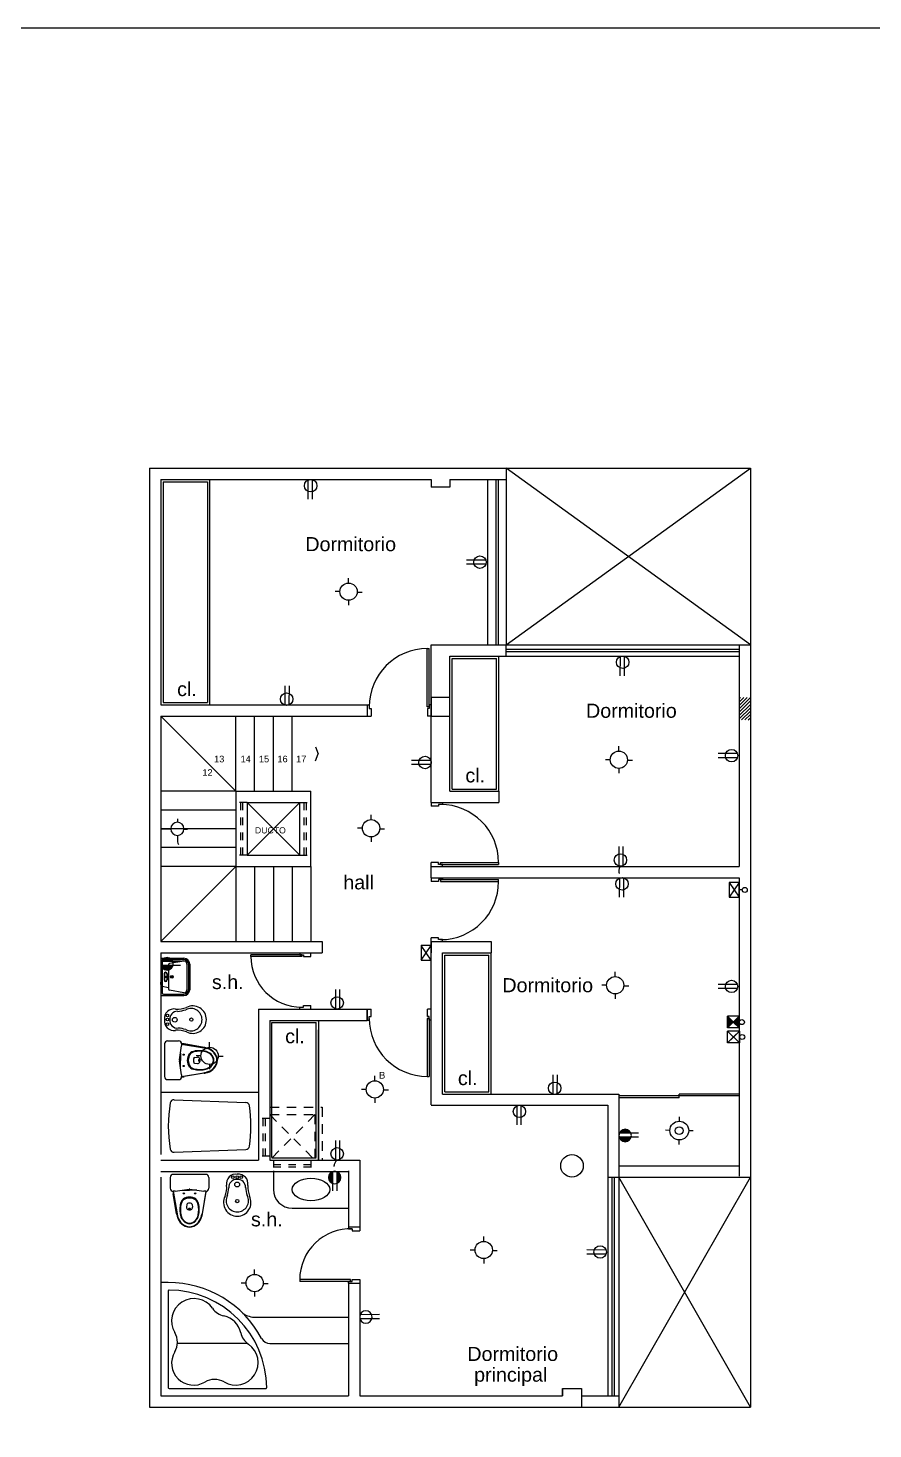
# Model space of a CAD drawing. Extents: x 113.5 to 158.5, y 213.2 to 243.2.
# Drawn here: x 124.73 to 135.98, y 224.59 to 243.24 of the extents above; entities that cross this region are included whole.
import ezdxf

# ---------------------------------------------------------------- set-up
doc = ezdxf.new("R2010")
doc.units = 0
doc.header["$LTSCALE"] = 0.02
doc.header["$MEASUREMENT"] = 0
for name, pattern in [('DASHED', [0.75, 0.5, -0.25]), ('DASHED2', [0.375, 0.25, -0.125]), ('HIDDEN', [9.525, 6.35, -3.175])]:
    doc.linetypes.add(name, pattern=pattern)
doc.layers.get('0').update_dxf_attribs({"linetype": 'CONTINUOUS'})
for name, color, linetype in [('01', 1, 'CONTINUOUS'), ('02', 2, 'CONTINUOUS'), ('04', 3, 'CONTINUOUS'), ('5ACHU', 5, 'CONTINUOUS'), ('CABLE', 2, 'CONTINUOUS'), ('CASC', 1, 'CONTINUOUS'), ('ELECTRICAS', 3, 'CONTINUOUS'), ('PARED', 6, 'CONTINUOUS'), ('PUERTA', 1, 'CONTINUOUS'), ('SANITARIOS', 2, 'CONTINUOUS'), ('SEGMENTADA', 3, 'HIDDEN'), ('TEXTO', 1, 'CONTINUOUS'), ('TITULO', 4, 'CONTINUOUS'), ('VENTANA', 2, 'CONTINUOUS')]:
    doc.layers.add(name, color=color, linetype=linetype)
doc.styles.add('F-1', font='arial.ttf', dxfattribs={"height": 0.3})
doc.styles.get("Standard").update_dxf_attribs({"font": 'arial.ttf'})

# ---------------------------------------------------------------- blocks, each defined once
blk = doc.blocks.new('A$C66DD50C7')
at = {"layer": '02', "color": 4}
for p, q in [((0.179, 0.294), (0.179, 0.359)), ((0.064, 0.179), (0, 0.179)), ((0.179, 0.064), (0.179, 0)), ((0.294, 0.173), (0.359, 0.173))]:
    blk.add_line(p, q, dxfattribs=at)
blk.add_circle((0.179, 0.179), 0.115, dxfattribs=at)
blk = doc.blocks.new('A$C6F7B4CBE')
at = {"layer": 'CABLE', "color": 4}
for p, q in [((0.184, 0.309), (0.184, 0.368)), ((0.059, 0.184), (0, 0.184)), ((0.184, 0), (0.184, 0.059)), ((0.368, 0.184), (0.309, 0.184))]:
    blk.add_line(p, q, dxfattribs=at)
for centre, radius in [((0.184, 0.184), 0.125), ((0.183, 0.183), 0.052)]:
    blk.add_circle(centre, radius, dxfattribs=at)
blk = doc.blocks.new('A$C02662C4E')
at = {"layer": '04', "color": 3, "ltscale": 0.25}
for p, q in [((0, 0.115), (0.255, 0.114)), ((0, 0.06), (0.255, 0.06))]:
    blk.add_line(p, q, dxfattribs=at)
blk.add_circle((0.179, 0.083), 0.0828, dxfattribs=at)
blk = doc.blocks.new('A$C0B137B04')
at = {"layer": 'ELECTRICAS', "linetype": 'HIDDEN', "ltscale": 0.15}
h = blk.add_hatch(color=3, dxfattribs=at)
h.paths.add_polyline_path([(0.102, 0.114), (0.255, 0.114, 0.668865)])
h.paths.add_polyline_path([(0.258, 0.06), (0.099, 0.06, 0.755197)])
at = {"layer": '04', "color": 3, "ltscale": 0.25}
for p, q in [((0, 0.115), (0.255, 0.114)), ((0, 0.06), (0.258, 0.06))]:
    blk.add_line(p, q, dxfattribs=at)
blk.add_circle((0.179, 0.083), 0.0828, dxfattribs=at)
blk = doc.blocks.new('A$C1D887087')
at = {"layer": 'ELECTRICAS', "color": 3, "ltscale": 0.15}
for p, q in [((0, 0), (0.132, 0.196)), ((0.132, 0), (0, 0.196))]:
    blk.add_line(p, q, dxfattribs=at)
at = {"layer": 'ELECTRICAS', "color": 3}
blk.add_lwpolyline([(0.132, 0.196), (0, 0.196), (0, 0), (0.132, 0)], close=True, dxfattribs=at)
blk = doc.blocks.new('A$C319E3F1D')
at = {"layer": 'ELECTRICAS', "color": 4, "ltscale": 0.25}
for p, q in [((0.222, 0.223), (0.222, 0.27)), ((0, 0.104), (0, 0.166)), ((0.223, 0), (0.223, 0.047)), ((0.309, 0.138), (0.357, 0.138))]:
    blk.add_line(p, q, dxfattribs=at)
at = {"layer": 'ELECTRICAS', "color": 4, "linetype": 'Continuous', "ltscale": 0.25}
blk.add_line((0, 0.135), (0.133, 0.135), dxfattribs=at)
at = {"layer": 'ELECTRICAS', "color": 4, "ltscale": 0.25}
blk.add_circle((0.221, 0.134), 0.088, dxfattribs=at)

msp = doc.modelspace()

# ---------------------------------------------------------------- hatches: boundary and pattern name
at = {"layer": 'ELECTRICAS', "ltscale": 0.25}
h = msp.add_hatch(color=43, dxfattribs=at)
h.paths.add_polyline_path([(134.044, 230.082), (134.044, 229.925), (134.122, 230.003)])
h.paths.add_polyline_path([(134.201, 230.082), (134.122, 230.003), (134.201, 229.925)])
at = {"layer": 'VENTANA'}
h = msp.add_hatch(dxfattribs=at)
h.set_pattern_fill('ANSI31', color=1, scale=0.01, style=0)
h.set_pattern_definition([(45, (-12.641943, -5.973273), (-0.0224506403, 0.0224506403), [])])
h.paths.add_polyline_path([(134.2, 234.026), (134.35, 234.026), (134.35, 234.326), (134.2, 234.326)])

# ---------------------------------------------------------------- linework, layer by layer
at = {"layer": '01', "color": 1}
msp.add_line((130.1, 234.076), (130.25, 234.076), dxfattribs=at)
msp.add_lwpolyline([(130.1, 234.076), (130.35, 234.076), (130.35, 234.326), (130.1, 234.326)], close=True, dxfattribs=at)
msp.add_lwpolyline([(130.1, 234.076), (130.35, 234.076), (130.35, 234.326), (130.1, 234.326)], close=True, dxfattribs=at)
at = {"layer": '01', "color": 2}
for centre in [(134.275, 231.763), (134.241, 229.805)]:
    msp.add_circle(centre, 0.0334, dxfattribs=at)
at = {"layer": '04', "color": 43, "ltscale": 0.25}
for p, q in [((134.204, 229.883), (134.047, 229.883)), ((134.047, 229.726), (134.047, 229.883)), ((134.047, 229.883), (134.204, 229.726)), ((134.204, 229.883), (134.047, 229.726)), ((134.204, 229.726), (134.047, 229.726))]:
    msp.add_line(p, q, dxfattribs=at)
at = {"layer": '04', "color": 43, "linetype": 'Continuous', "ltscale": 0.25}
for p, q in [((134.047, 229.726), (134.047, 229.883)), ((134.047, 229.883), (134.126, 229.804)), ((134.126, 229.804), (134.047, 229.726)), ((134.126, 229.805), (134.204, 229.883)), ((134.126, 229.805), (134.204, 229.883)), ((134.204, 229.726), (134.126, 229.805)), ((134.204, 229.726), (134.126, 229.805)), ((134.204, 229.883), (134.204, 229.726)), ((134.204, 229.883), (134.204, 229.726))]:
    msp.add_line(p, q, dxfattribs=at)
at = {"layer": '5ACHU', "color": 1}
msp.add_lwpolyline([(113.482, 213.238), (113.482, 243.238), (158.482, 243.238), (158.482, 213.238)], close=True, dxfattribs=at)
at = {"layer": 'ELECTRICAS', "color": 7, "linetype": 'DASHED2'}
msp.add_line((134.241, 231.763), (134.2, 231.763), dxfattribs=at)
at = {"layer": 'ELECTRICAS', "color": 43, "ltscale": 0.25}
for p, q in [((134.201, 230.082), (134.044, 230.082)), ((134.044, 229.925), (134.044, 230.082)), ((134.044, 230.082), (134.122, 230.003)), ((134.044, 229.925), (134.044, 230.082)), ((134.044, 230.082), (134.201, 229.925)), ((134.201, 230.082), (134.044, 229.925)), ((134.122, 230.003), (134.044, 229.925)), ((134.122, 230.003), (134.201, 230.082)), ((134.122, 230.003), (134.201, 230.082)), ((134.201, 229.925), (134.122, 230.003)), ((134.201, 229.925), (134.122, 230.003)), ((134.201, 230.082), (134.201, 229.925)), ((134.201, 230.082), (134.201, 229.925)), ((134.201, 229.925), (134.044, 229.925))]:
    msp.add_line(p, q, dxfattribs=at)
at = {"layer": 'ELECTRICAS', "color": 2}
msp.add_circle((134.238, 230.003), 0.0334, dxfattribs=at)
at = {"layer": 'ELECTRICAS', "color": 4, "linetype": 'ByBlock'}
msp.add_arc((126.848, 232.424), 0.127, 172.5604, 206.0325, dxfattribs=at)
at = {"layer": 'ELECTRICAS', "color": 3, "linetype": 'DASHED', "ltscale": 4}
for centre, radius, start, end in [((132.707, 232.013), 0.109, 143.0758, 232.7069), ((131.911, 228.339), 0.72, 14.9916, 16.8087), ((128.942, 228.065), 0.138, 132.7648, 200.5075)]:
    msp.add_arc(centre, radius, start, end, dxfattribs=at)
at = {"layer": 'PARED', "color": 1}
for p, q in [((126.35, 237.376), (126.35, 224.876)), ((126.35, 237.376), (131.1, 237.376)), ((131.1, 237.376), (131.1, 237.226)), ((126.5, 237.226), (126.5, 234.226)), ((126.5, 237.226), (130.1, 237.226)), ((130.1, 237.226), (130.1, 237.126)), ((130.35, 237.126), (130.1, 237.126)), ((130.35, 237.226), (131.1, 237.226)), ((130.35, 237.226), (130.35, 237.126)), ((130.35, 237.226), (130.35, 237.126)), ((130.1, 235.026), (131.1, 235.026)), ((130.1, 232.926), (130.1, 235.026)), ((131.1, 234.876), (131.1, 235.026)), ((134.2, 235.026), (134.35, 235.026)), ((134.2, 235.026), (134.2, 232.076)), ((134.35, 235.026), (134.35, 227.951)), ((130.35, 234.876), (131.1, 234.876)), ((130.35, 233.076), (130.35, 234.876)), ((126.5, 234.226), (129.25, 234.226)), ((126.5, 234.076), (129.25, 234.076)), ((126.5, 234.076), (126.5, 231.076)), ((129.25, 234.226), (129.25, 234.076)), ((128.562, 233.67), (128.595, 233.576)), ((128.562, 233.482), (128.595, 233.576)), ((127.5, 233.076), (127.5, 232.076)), ((127.5, 233.076), (128.5, 233.076)), ((128.5, 232.076), (128.5, 233.076)), ((130.35, 233.076), (131, 233.076)), ((131, 233.076), (131, 232.926)), ((127.65, 232.926), (127.65, 232.226)), ((127.65, 232.926), (128.35, 232.926)), ((128.35, 232.226), (128.35, 232.926)), ((130.1, 232.926), (131, 232.926)), ((127.65, 232.226), (128.35, 232.226)), ((127.5, 232.076), (128.5, 232.076)), ((130.1, 232.076), (134.2, 232.076)), ((130.1, 231.926), (130.1, 232.076)), ((130.1, 231.926), (134.2, 231.926)), ((134.2, 231.926), (134.2, 227.951)), ((126.5, 231.076), (128.65, 231.076)), ((126.5, 230.926), (128.65, 230.926)), ((126.5, 230.926), (126.5, 228.241)), ((128.65, 231.076), (128.65, 230.926)), ((128.65, 231.076), (128.65, 230.926)), ((130.1, 231.076), (130.9, 231.076)), ((130.1, 231.076), (130.1, 230.926)), ((130.1, 231.076), (130.1, 230.926)), ((130.1, 228.901), (130.1, 231.076)), ((130.25, 230.926), (130.9, 230.926)), ((130.25, 229.046), (130.25, 230.926)), ((130.9, 231.076), (130.9, 230.926)), ((127.8, 230.176), (127.8, 228.166)), ((127.8, 230.176), (129.25, 230.176)), ((128.35, 230.176), (128.5, 230.176)), ((129.25, 230.178), (129.25, 230.026)), ((129.25, 230.026), (129.25, 230.176)), ((127.95, 230.026), (127.95, 228.166)), ((127.95, 230.026), (129.25, 230.026)), ((130.25, 229.046), (132.6, 229.046)), ((132.6, 229.046), (132.6, 227.941)), ((130.1, 228.896), (132.45, 228.896)), ((132.45, 228.896), (132.45, 227.941)), ((126.5, 228.166), (127.8, 228.166)), ((127.95, 228.166), (129.15, 228.166)), ((129.15, 228.166), (129.15, 227.276)), ((126.5, 228.016), (129, 228.016)), ((126.5, 227.941), (126.5, 225.026)), ((129, 228.021), (129, 227.276)), ((132.45, 227.941), (132.6, 227.941)), ((134.2, 227.941), (134.35, 227.941)), ((134.2, 227.941), (134.35, 227.941)), ((129, 227.276), (129.15, 227.276)), ((129, 226.526), (129, 225.026)), ((129, 226.526), (129.15, 226.526)), ((129.15, 226.526), (129.15, 225.026)), ((131.85, 225.126), (132.1, 225.126)), ((131.85, 225.126), (131.85, 225.026)), ((131.85, 225.026), (131.85, 225.126)), ((131.85, 225.126), (132.1, 225.126)), ((131.85, 225.126), (132.1, 225.126)), ((131.85, 225.126), (131.85, 225.026)), ((132.1, 225.126), (132.1, 225.026)), ((132.1, 225.126), (132.1, 224.876)), ((132.1, 225.126), (132.1, 225.026)), ((126.5, 225.026), (129, 225.026)), ((129.15, 225.026), (131.85, 225.026)), ((132.1, 225.026), (132.6, 225.026)), ((132.6, 225.026), (132.6, 224.876)), ((126.35, 224.876), (132.6, 224.876))]:
    msp.add_line(p, q, dxfattribs=at)
msp.add_circle((131.975, 228.091), 0.15, dxfattribs=at)
at = {"layer": 'PUERTA', "color": 1}
for p, q in [((130.049, 234.202), (130.049, 234.976)), ((130.075, 234.202), (130.075, 234.976)), ((129.25, 234.226), (129.275, 234.226)), ((129.25, 234.076), (129.3, 234.076)), ((129.275, 234.226), (129.275, 234.177)), ((129.275, 234.177), (129.3, 234.177)), ((129.3, 234.177), (129.3, 234.076)), ((130.075, 234.202), (130.049, 234.202)), ((130.075, 234.202), (130.049, 234.202)), ((130.075, 234.177), (130.051, 234.177)), ((130.051, 234.177), (130.051, 234.076)), ((130.075, 234.177), (130.051, 234.177)), ((130.051, 234.177), (130.051, 234.076)), ((130.1, 234.076), (130.051, 234.076)), ((130.1, 234.076), (130.051, 234.076)), ((130.075, 234.226), (130.075, 234.177)), ((130.1, 234.226), (130.075, 234.226)), ((130.075, 234.226), (130.075, 234.177)), ((130.1, 234.226), (130.075, 234.226)), ((130.1, 232.926), (130.1, 232.877)), ((130.199, 232.877), (130.1, 232.877)), ((130.25, 232.902), (130.199, 232.902)), ((130.199, 232.902), (130.199, 232.877)), ((130.25, 232.926), (130.25, 232.902)), ((130.199, 232.126), (130.1, 232.126)), ((130.1, 232.076), (130.1, 232.126)), ((130.199, 232.101), (130.199, 232.126)), ((130.249, 232.101), (130.199, 232.101)), ((130.224, 232.127), (130.998, 232.127)), ((130.224, 232.101), (130.224, 232.127)), ((130.224, 232.101), (130.998, 232.101)), ((130.25, 232.076), (130.25, 232.101)), ((130.998, 232.127), (130.998, 232.101)), ((130.1, 231.926), (130.1, 231.877)), ((130.199, 231.877), (130.1, 231.877)), ((130.199, 231.902), (130.199, 231.877)), ((130.249, 231.902), (130.199, 231.902)), ((130.224, 231.902), (130.998, 231.902)), ((130.224, 231.902), (130.224, 231.875)), ((130.224, 231.875), (130.998, 231.875)), ((130.25, 231.926), (130.25, 231.902)), ((130.998, 231.875), (130.998, 231.902)), ((130.1, 231.076), (130.1, 231.126)), ((130.199, 231.126), (130.1, 231.126)), ((130.199, 231.101), (130.199, 231.126)), ((130.25, 231.101), (130.199, 231.101)), ((130.25, 231.076), (130.25, 231.101)), ((128.377, 230.901), (127.698, 230.901)), ((127.698, 230.878), (127.698, 230.901)), ((128.35, 230.926), (128.35, 230.901)), ((128.35, 230.901), (128.4, 230.901)), ((128.377, 230.901), (128.377, 230.878)), ((128.4, 230.901), (128.4, 230.876)), ((128.4, 230.901), (128.4, 230.876)), ((128.5, 230.876), (128.5, 230.926)), ((128.377, 230.878), (127.7, 230.878)), ((128.4, 230.876), (128.5, 230.876)), ((128.35, 230.176), (128.35, 230.201)), ((128.35, 230.201), (128.4, 230.201)), ((128.354, 230.201), (128.397, 230.201)), ((128.4, 230.226), (128.5, 230.226)), ((128.4, 230.201), (128.4, 230.226)), ((128.4, 230.201), (128.4, 230.226)), ((128.5, 230.176), (128.5, 230.226)), ((129.25, 230.176), (129.3, 230.176)), ((129.3, 230.077), (129.3, 230.176)), ((130.1, 230.176), (130.051, 230.176)), ((130.051, 230.077), (130.051, 230.176)), ((129.25, 230.028), (129.275, 230.028)), ((129.275, 230.028), (129.275, 230.077)), ((129.275, 230.077), (129.3, 230.077)), ((130.075, 230.053), (130.049, 230.053)), ((130.049, 230.053), (130.049, 229.278)), ((130.075, 230.077), (130.051, 230.077)), ((130.075, 230.028), (130.075, 230.077)), ((130.075, 230.053), (130.075, 229.279)), ((130.1, 230.028), (130.075, 230.028)), ((130.049, 229.278), (130.075, 229.278)), ((129, 227.276), (129, 227.251)), ((129, 227.251), (129.05, 227.251)), ((129.004, 227.251), (129.047, 227.251)), ((129.05, 227.251), (129.05, 227.226)), ((129.05, 227.251), (129.05, 227.226)), ((129.05, 227.226), (129.15, 227.226)), ((129.15, 227.276), (129.15, 227.226)), ((129.027, 226.575), (128.35, 226.575)), ((128.351, 226.575), (128.351, 226.551)), ((129.027, 226.551), (128.351, 226.551)), ((129, 226.526), (129, 226.551)), ((129, 226.551), (129.05, 226.551)), ((129.027, 226.551), (129.027, 226.575)), ((129.05, 226.576), (129.15, 226.576)), ((129.05, 226.551), (129.05, 226.576)), ((129.05, 226.551), (129.05, 226.576)), ((129.15, 226.576), (129.15, 226.526))]:
    msp.add_line(p, q, dxfattribs=at)
for centre, radius, start, end in [((130.049, 234.202), 0.774, 90, 180), ((130.224, 232.127), 0.774, 0, 90), ((130.224, 231.875), 0.774, 270, 0), ((128.377, 230.878), 0.677, 180, 270), ((130.049, 230.053), 0.774, 180, 270), ((129.027, 226.575), 0.677, 88.0362, 180)]:
    msp.add_arc(centre, radius, start, end, dxfattribs=at)
at = {"layer": 'SANITARIOS', "color": 1}
for p, q in [((130.049, 234.976), (130.075, 234.976)), ((126.5, 230.853), (126.808, 230.853)), ((126.5, 230.853), (126.5, 230.357)), ((126.517, 230.819), (126.517, 230.391)), ((126.603, 230.749), (126.517, 230.734)), ((126.535, 230.836), (126.808, 230.836)), ((126.603, 230.767), (126.603, 230.444)), ((126.808, 230.816), (126.618, 230.783)), ((126.848, 230.776), (126.848, 230.434)), ((126.868, 230.776), (126.868, 230.434)), ((126.885, 230.776), (126.885, 230.434)), ((126.517, 230.691), (126.5, 230.691)), ((126.503, 230.705), (126.503, 230.676)), ((126.503, 230.505), (126.503, 230.534)), ((126.514, 230.705), (126.514, 230.676)), ((126.514, 230.505), (126.514, 230.534)), ((126.544, 230.645), (126.544, 230.565)), ((126.551, 230.645), (126.551, 230.565)), ((126.564, 230.61), (126.593, 230.61)), ((126.564, 230.6), (126.593, 230.6)), ((126.58, 230.645), (126.58, 230.61)), ((126.58, 230.6), (126.58, 230.565)), ((126.586, 230.645), (126.586, 230.61)), ((126.586, 230.6), (126.586, 230.565)), ((126.517, 230.52), (126.5, 230.52)), ((126.5, 230.357), (126.808, 230.357)), ((126.603, 230.461), (126.517, 230.476)), ((126.535, 230.374), (126.808, 230.374)), ((126.808, 230.394), (126.618, 230.427)), ((126.551, 229.712), (126.551, 229.277)), ((126.591, 229.752), (126.737, 229.752)), ((126.749, 229.5), (126.777, 229.687)), ((126.777, 229.712), (126.777, 229.687)), ((126.777, 229.711), (127.075, 229.66)), ((127.077, 229.666), (126.81, 229.712)), ((126.777, 229.302), (126.749, 229.489)), ((126.762, 229.59), (126.762, 229.494)), ((126.762, 229.399), (126.762, 229.494)), ((126.95, 229.531), (126.988, 229.536)), ((126.95, 229.458), (126.988, 229.453)), ((127.029, 229.494), (127.029, 229.494)), ((127.029, 229.494), (127.029, 229.494)), ((127.029, 229.494), (127.029, 229.494)), ((127.029, 229.494), (127.029, 229.494)), ((127.029, 229.494), (127.029, 229.494)), ((127.029, 229.494), (127.029, 229.494)), ((127.029, 229.494), (127.029, 229.494)), ((127.029, 229.494), (127.029, 229.494)), ((126.591, 229.237), (126.737, 229.237)), ((126.777, 229.278), (127.075, 229.328)), ((126.777, 229.302), (126.777, 229.277)), ((127.077, 229.323), (126.81, 229.277)), ((126.5, 229.069), (127.8, 229.069)), ((126.677, 228.969), (127.633, 228.932)), ((126.677, 228.271), (127.633, 228.309)), ((126.626, 227.936), (126.626, 227.791)), ((127.1, 227.976), (126.666, 227.976)), ((127.14, 227.936), (127.14, 227.791)), ((128, 228.021), (128, 227.776)), ((126.691, 227.751), (126.666, 227.751)), ((126.666, 227.751), (126.717, 227.452)), ((126.691, 227.751), (126.877, 227.778)), ((126.787, 227.765), (126.883, 227.765)), ((126.979, 227.765), (126.883, 227.765)), ((126.889, 227.778), (127.075, 227.751)), ((127.099, 227.751), (127.049, 227.452)), ((127.1, 227.751), (127.075, 227.751)), ((126.711, 227.451), (126.665, 227.718)), ((126.847, 227.577), (126.841, 227.54)), ((126.919, 227.577), (126.924, 227.54)), ((127.055, 227.451), (127.101, 227.718)), ((126.883, 227.498), (126.883, 227.498)), ((126.883, 227.498), (126.883, 227.498)), ((126.883, 227.498), (126.883, 227.498)), ((126.883, 227.498), (126.883, 227.498)), ((126.883, 227.498), (126.883, 227.498)), ((126.883, 227.498), (126.883, 227.498)), ((126.883, 227.498), (126.883, 227.498)), ((126.883, 227.498), (126.883, 227.498)), ((128.25, 227.526), (129, 227.526)), ((126.6, 226.536), (126.5, 226.536)), ((126.6, 226.426), (126.6, 225.136)), ((127.747, 226.076), (129, 226.076)), ((127.652, 225.726), (126.72, 225.726)), ((127.953, 225.726), (129, 225.726)), ((126.61, 225.126), (127.9, 225.126))]:
    msp.add_line(p, q, dxfattribs=at)
for centre, radius in [((126.646, 230.605), 0.0181), ((126.646, 230.605), 0.00883), ((126.804, 229.569), 0.008), ((126.804, 229.419), 0.008), ((127.459, 227.939), 0.0175), ((127.519, 227.939), 0.0175), ((127.572, 227.939), 0.0175), ((126.808, 227.723), 0.008), ((126.958, 227.723), 0.008), ((127.517, 227.841), 0.0317), ((127.519, 227.62), 0.0219)]:
    msp.add_circle(centre, radius, dxfattribs=at)
at = {"layer": 'SANITARIOS', "color": 1, "ltscale": 0.5}
for centre, radius in [((126.588, 230.09), 0.0175), ((126.588, 230.037), 0.0175), ((126.588, 229.976), 0.0175), ((126.686, 230.034), 0.0317), ((126.907, 230.037), 0.0219)]:
    msp.add_circle(centre, radius, dxfattribs=at)
at = {"layer": 'SANITARIOS', "color": 1}
for centre, radius, start, end in [((126.535, 230.819), 0.0171, 90, 180), ((126.62, 230.767), 0.0171, 99.7182, 180), ((126.808, 230.776), 0.077, 0, 90), ((126.808, 230.776), 0.0599, 0, 90), ((126.808, 230.776), 0.0399, 0, 90), ((126.508, 230.705), 0.00534, 0, 180), ((126.508, 230.676), 0.00534, 180, 0), ((126.508, 230.534), 0.00534, 0, 180), ((126.565, 230.645), 0.0211, 0, 180), ((126.565, 230.565), 0.0211, 180, 0), ((126.565, 230.645), 0.0144, 0, 180), ((126.565, 230.565), 0.0144, 180, 0), ((126.564, 230.605), 0.00534, 90, 270), ((126.593, 230.605), 0.00534, 270, 90), ((126.508, 230.505), 0.00534, 180, 0), ((126.535, 230.391), 0.0171, 180, 270), ((126.62, 230.444), 0.0171, 180, 260.2818), ((126.808, 230.434), 0.0599, 270, 360), ((126.808, 230.434), 0.077, 270, 360), ((126.808, 230.434), 0.0399, 270, 360), ((126.591, 229.712), 0.04, 90, 180), ((126.737, 229.712), 0.04, 0, 90), ((126.784, 229.564), 0.15, 80.2071, 92.9611), ((126.975, 229.488), 0.132, 97.705, 135.6982), ((126.978, 229.489), 0.123, 97.7071, 135.993), ((127.019, 229.195), 0.428, 88.5821, 98.2413), ((127.032, 229.129), 0.487, 90.3239, 98.295), ((127.026, 229.344), 0.279, 75.0071, 89.3331), ((127.026, 229.336), 0.281, 75.8067, 89.3181), ((127.026, 229.372), 0.292, 71.5678, 80.4152), ((127.027, 229.374), 0.296, 71.1915, 80.2071), ((127.064, 229.461), 0.15, 47.8845, 78.1333), ((127.064, 229.461), 0.157, 47.1692, 77.2746), ((127.062, 229.458), 0.2, 43.8873, 73.4946), ((127.062, 229.458), 0.206, 43.507, 73.073), ((127.089, 229.488), 0.159, 2.2523, 42.8254), ((127.09, 229.488), 0.165, 2.1936, 42.4727), ((126.789, 229.494), 0.04, 171.6858, 188.3224), ((126.985, 229.5), 0.132, 142.554, 182.5334), ((126.985, 229.488), 0.132, 177.4666, 217.446), ((127.004, 229.498), 0.138, 145.9958, 181.3648), ((127.004, 229.491), 0.138, 178.6352, 214.0042), ((126.975, 229.501), 0.132, 224.3018, 262.295), ((126.978, 229.499), 0.123, 224.007, 262.2929), ((127.04, 229.494), 0.105, 166.2304, 180), ((127.04, 229.494), 0.105, 180, 193.7696), ((126.952, 229.516), 0.015, 97.7652, 166.2304), ((126.952, 229.473), 0.015, 193.7696, 262.2348), ((126.991, 229.511), 0.025, 53.8168, 97.7652), ((126.991, 229.478), 0.025, 262.2348, 306.1832), ((127.021, 229.494), 0.0178, 164.4486, 180), ((127.021, 229.494), 0.0178, 180, 195.5514), ((127.016, 229.496), 0.0128, 146.1046, 164.4486), ((127.016, 229.493), 0.0128, 195.5514, 213.8954), ((126.979, 229.494), 0.0456, 0, 53.8168), ((127.013, 229.498), 0.00917, 121.6548, 146.1046), ((126.979, 229.494), 0.0456, 306.1832, 0), ((127.013, 229.491), 0.00917, 213.8954, 238.3452), ((127.011, 229.501), 0.00553, 90, 121.6548), ((127.011, 229.488), 0.00553, 238.3452, 270), ((127.011, 229.501), 0.00553, 58.3452, 90), ((127.011, 229.488), 0.00553, 270, 301.6548), ((127.01, 229.498), 0.00917, 33.8954, 58.3452), ((127.01, 229.491), 0.00917, 301.6548, 326.1046), ((127.006, 229.496), 0.0128, 15.5514, 33.8954), ((127.006, 229.493), 0.0128, 326.1046, 344.4486), ((127.002, 229.494), 0.0178, 360, 15.5514), ((127.002, 229.494), 0.0178, 344.4486, 0), ((127.064, 229.527), 0.15, 281.8667, 312.1155), ((127.064, 229.528), 0.157, 282.7254, 312.8308), ((127.085, 229.489), 0.115, 2.8715, 46.5577), ((127.085, 229.5), 0.115, 313.4423, 357.1285), ((127.086, 229.488), 0.122, 2.76, 45.8858), ((127.086, 229.5), 0.122, 314.1142, 357.24), ((127.089, 229.501), 0.159, 317.1746, 357.7477), ((127.09, 229.501), 0.165, 317.5273, 357.8064), ((126.591, 229.277), 0.04, 180, 270), ((126.737, 229.277), 0.04, 270, 0), ((126.784, 229.424), 0.15, 267.034, 279.7929), ((127.019, 229.794), 0.428, 261.7587, 271.4179), ((127.032, 229.859), 0.487, 261.705, 269.6761), ((127.026, 229.653), 0.281, 270.6819, 284.1933), ((127.026, 229.645), 0.279, 270.6669, 284.9929), ((127.026, 229.617), 0.292, 279.5848, 288.4322), ((127.027, 229.614), 0.296, 279.7929, 288.8085), ((127.062, 229.531), 0.2, 286.5054, 316.1127), ((127.062, 229.531), 0.206, 286.927, 316.493), ((128.487, 228.62), 1.887, 170.6313, 189.3687), ((126.675, 228.919), 0.05, 87.7706, 170.6313), ((127.632, 228.882), 0.05, 8.1931, 87.7706), ((125.813, 228.62), 1.887, 351.8069, 8.1931), ((126.675, 228.321), 0.05, 189.3687, 272.2294), ((127.632, 228.359), 0.05, 272.2294, 351.8069), ((126.666, 227.936), 0.04, 90, 180), ((127.1, 227.936), 0.04, 0, 90), ((127.497, 227.855), 0.123, 79.4312, 191.4666), ((127.536, 227.854), 0.124, 348.6822, 97.8881), ((126.666, 227.791), 0.04, 180, 270), ((126.813, 227.743), 0.15, 177.034, 189.7929), ((126.883, 227.739), 0.04, 81.6858, 98.3224), ((127.1, 227.791), 0.04, 270, 0), ((126.953, 227.743), 0.15, 350.2071, 2.9611), ((127.04, 227.803), 0.338, 339.549, 4.6837), ((126.931, 227.843), 0.478, 341.9702, 354.3093), ((127.507, 227.808), 0.1, 84.5173, 187.3552), ((127.526, 227.805), 0.103, 359.0954, 95.4672), ((128.078, 227.838), 0.45, 184.3626, 198.5732), ((128.084, 227.824), 0.426, 179.2663, 199.0188), ((128.25, 227.776), 0.25, 180, 270), ((127.182, 227.509), 0.428, 171.7587, 181.4179), ((126.889, 227.552), 0.132, 134.3018, 172.295), ((127.248, 227.495), 0.487, 171.705, 179.6761), ((126.888, 227.549), 0.123, 134.007, 172.2929), ((126.877, 227.542), 0.132, 87.4666, 127.446), ((126.88, 227.523), 0.138, 88.6352, 124.0042), ((126.861, 227.575), 0.015, 103.7696, 172.2348), ((126.883, 227.488), 0.105, 90, 103.7696), ((126.889, 227.542), 0.132, 52.554, 92.5334), ((126.886, 227.523), 0.138, 55.9958, 91.3648), ((126.883, 227.488), 0.105, 76.2304, 90), ((126.904, 227.575), 0.015, 7.7652, 76.2304), ((126.878, 227.549), 0.123, 7.7071, 45.993), ((126.876, 227.552), 0.132, 7.705, 45.6982), ((126.518, 227.495), 0.487, 0.3239, 8.295), ((126.584, 227.509), 0.428, 358.5821, 8.2413), ((127.518, 227.602), 0.183, 152.7489, 270), ((127.519, 227.626), 0.149, 152.7489, 270), ((127.518, 227.602), 0.183, 270, 27.2511), ((127.519, 227.626), 0.149, 270, 27.2511), ((127.003, 227.501), 0.296, 189.7929, 198.8085), ((127.005, 227.501), 0.292, 189.5848, 198.4322), ((126.92, 227.465), 0.206, 196.927, 226.493), ((126.919, 227.465), 0.2, 196.5054, 226.1127), ((127.033, 227.501), 0.279, 180.6669, 194.9929), ((127.042, 227.501), 0.281, 180.6819, 194.1933), ((126.916, 227.464), 0.157, 192.7254, 222.8308), ((126.916, 227.463), 0.15, 191.8667, 222.1155), ((126.889, 227.441), 0.122, 224.1142, 267.24), ((126.889, 227.442), 0.115, 223.4423, 267.1285), ((126.866, 227.536), 0.025, 172.2348, 216.1832), ((126.883, 227.549), 0.0456, 216.1832, 270), ((126.876, 227.516), 0.00553, 148.3452, 180), ((126.876, 227.516), 0.00553, 180, 211.6548), ((126.879, 227.514), 0.00917, 123.8954, 148.3452), ((126.879, 227.518), 0.00917, 211.6548, 236.1046), ((126.881, 227.511), 0.0128, 105.5514, 123.8954), ((126.881, 227.521), 0.0128, 236.1046, 254.4486), ((126.883, 227.506), 0.0178, 90, 105.5514), ((126.883, 227.526), 0.0178, 254.4486, 270), ((126.883, 227.506), 0.0178, 74.4486, 90), ((126.883, 227.549), 0.0456, 270, 323.8168), ((126.883, 227.526), 0.0178, 270, 285.5514), ((126.877, 227.442), 0.115, 272.8715, 316.5577), ((126.877, 227.441), 0.122, 272.76, 315.8858), ((126.884, 227.511), 0.0128, 56.1046, 74.4486), ((126.884, 227.521), 0.0128, 285.5514, 303.8954), ((126.886, 227.514), 0.00917, 31.6548, 56.1046), ((126.886, 227.518), 0.00917, 303.8954, 328.3452), ((126.889, 227.516), 0.00553, 0, 31.6548), ((126.889, 227.516), 0.00553, 328.3452, 0), ((126.899, 227.536), 0.025, 323.8168, 7.7652), ((126.85, 227.463), 0.15, 317.8845, 348.1333), ((126.849, 227.464), 0.157, 317.1692, 347.2746), ((126.846, 227.465), 0.2, 313.8873, 343.4946), ((126.846, 227.465), 0.206, 313.507, 343.073), ((126.724, 227.501), 0.281, 345.8067, 359.3181), ((126.733, 227.501), 0.279, 345.0071, 359.3331), ((126.761, 227.501), 0.292, 341.5678, 350.4152), ((126.763, 227.501), 0.296, 341.1915, 350.2071), ((126.889, 227.438), 0.165, 227.5273, 267.8064), ((126.889, 227.438), 0.159, 227.1746, 267.7477), ((126.877, 227.438), 0.159, 272.2523, 312.8254), ((126.876, 227.438), 0.165, 272.1936, 312.4727), ((126.6, 225.126), 1.41, 28.1845, 90), ((126.61, 226.426), 0.01, 89.5593, 180), ((126.6, 225.126), 1.31, 0.4407, 89.5593), ((126.944, 226.022), 0.3, 34.9083, 210.6653), ((127.394, 226.336), 0.25, 214.9083, 257.8377), ((127.28, 225.806), 0.292, 12.1623, 77.8377), ((127.747, 226.326), 0.25, 226.2937, 270), ((126.471, 225.742), 0.25, 328.9332, 30.6653), ((127.81, 225.92), 0.25, 192.1623, 235.0917), ((127.496, 225.47), 0.3, 239.3347, 55.0917), ((127.953, 225.851), 0.125, 208.1845, 270), ((126.936, 225.462), 0.292, 148.9332, 301.0668), ((126.61, 225.136), 0.01, 180, 270), ((127.215, 224.997), 0.25, 59.3347, 121.0668), ((127.9, 225.136), 0.01, 270, 0.4407)]:
    msp.add_arc(centre, radius, start, end, dxfattribs=at)
at = {"layer": 'SANITARIOS', "color": 1, "ltscale": 0.5}
for centre, radius, start, end in [((126.673, 230.054), 0.124, 78.6822, 187.8881), ((126.703, 230.601), 0.426, 269.2663, 289.0188), ((126.689, 230.595), 0.45, 274.3626, 288.5732), ((126.901, 230.036), 0.149, 0, 117.2511), ((126.925, 230.036), 0.183, 0, 117.2511), ((126.672, 230.014), 0.123, 169.4312, 281.4666), ((126.722, 230.044), 0.103, 89.0954, 185.4672), ((126.719, 230.024), 0.1, 174.5173, 277.3552), ((126.901, 230.036), 0.149, 242.7489, 0), ((126.925, 230.036), 0.183, 242.7489, 360), ((126.724, 229.557), 0.338, 69.549, 94.6837), ((126.685, 229.449), 0.478, 71.9702, 84.3093)]:
    msp.add_arc(centre, radius, start, end, dxfattribs=at)
at = {"layer": 'SANITARIOS', "color": 1}
msp.add_ellipse((128.5, 227.776), major_axis=(-0.25, 0), ratio=0.6, dxfattribs=at)
at = {"layer": 'SEGMENTADA', "color": 1, "ltscale": 0.25}
for p, q in [((127.65, 232.926), (127.5, 232.926)), ((127.56, 232.926), (127.56, 232.226)), ((127.59, 232.926), (127.59, 232.226)), ((128.35, 232.926), (128.5, 232.926)), ((128.41, 232.226), (128.41, 232.926)), ((128.44, 232.226), (128.44, 232.926)), ((127.65, 232.226), (127.5, 232.226)), ((128.35, 232.226), (128.5, 232.226)), ((127.95, 228.719), (127.8, 228.719)), ((127.86, 228.719), (127.86, 228.219)), ((127.89, 228.719), (127.89, 228.219)), ((127.95, 228.219), (127.8, 228.219)), ((128, 228.166), (128, 228.016)), ((128, 228.106), (128.5, 228.106)), ((128.5, 228.166), (128.5, 228.016)), ((128, 228.076), (128.5, 228.076))]:
    msp.add_line(p, q, dxfattribs=at)
at = {"layer": 'SEGMENTADA', "color": 1}
for p, q in [((127.95, 228.871), (128.65, 228.871)), ((128.65, 228.871), (128.65, 228.166)), ((127.95, 228.771), (128.55, 228.771)), ((127.95, 228.771), (128.55, 228.166)), ((128.55, 228.771), (127.95, 228.166)), ((128.55, 228.771), (128.55, 228.166))]:
    msp.add_line(p, q, dxfattribs=at)
at = {"layer": 'VENTANA', "color": 1}
for p, q in [((131.1, 235.026), (134.35, 237.376)), ((134.35, 235.026), (131.1, 237.376)), ((131.1, 237.376), (134.35, 237.376)), ((134.35, 237.376), (134.35, 235.026)), ((126.53, 237.196), (126.53, 234.256)), ((126.53, 237.196), (127.12, 237.196)), ((127.12, 237.196), (127.12, 234.256)), ((127.15, 237.226), (127.15, 234.226)), ((130.85, 237.226), (130.85, 235.026)), ((130.96, 237.226), (130.96, 235.026)), ((130.99, 237.226), (130.99, 235.026)), ((131.1, 237.226), (131.1, 235.026)), ((131.1, 235.026), (134.2, 235.026)), ((130.38, 234.846), (130.97, 234.846)), ((130.38, 233.106), (130.38, 234.846)), ((130.97, 233.106), (130.97, 234.846)), ((131, 233.076), (131, 234.876)), ((131.1, 234.966), (134.2, 234.966)), ((131.1, 234.936), (134.2, 234.936)), ((131.1, 234.876), (134.2, 234.876)), ((126.5, 234.076), (127.5, 233.076)), ((126.53, 234.256), (127.12, 234.256)), ((127.5, 233.076), (127.5, 234.076)), ((127.75, 233.076), (127.75, 234.076)), ((128.001, 233.076), (128.001, 234.076)), ((128.25, 233.076), (128.25, 234.076)), ((127.5, 233.076), (126.5, 233.076)), ((130.38, 233.106), (130.97, 233.106)), ((127.5, 232.826), (126.5, 232.826)), ((127.65, 232.226), (128.35, 232.926)), ((127.65, 232.926), (128.35, 232.226)), ((127.5, 232.576), (126.5, 232.576)), ((127.5, 232.326), (126.5, 232.326)), ((127.5, 232.076), (126.5, 231.076)), ((127.5, 232.076), (126.5, 232.076)), ((127.5, 232.076), (127.5, 231.076)), ((127.75, 232.076), (127.75, 231.076)), ((128, 232.076), (128, 231.076)), ((128.25, 232.076), (128.25, 231.076)), ((128.5, 232.076), (128.5, 231.076)), ((130.9, 229.046), (130.9, 230.926)), ((130.28, 230.896), (130.87, 230.896)), ((130.28, 229.076), (130.28, 230.896)), ((130.87, 229.076), (130.87, 230.896)), ((127.98, 229.996), (128.57, 229.996)), ((127.98, 228.201), (127.98, 229.996)), ((128.57, 228.201), (128.57, 229.996)), ((128.6, 230.026), (128.6, 228.176)), ((128.6, 228.171), (128.6, 229.901)), ((130.28, 229.076), (130.87, 229.076)), ((133.4, 229.021), (133.4, 229.046)), ((134.2, 229.046), (133.4, 229.046)), ((134.2, 229.021), (132.6, 229.021)), ((133.4, 228.996), (132.6, 228.996)), ((133.4, 228.996), (133.4, 229.021)), ((127.98, 228.196), (128.57, 228.196)), ((134.35, 228.176), (134.35, 224.876)), ((132.45, 227.941), (132.45, 225.026)), ((132.51, 225.026), (132.51, 227.941)), ((132.54, 225.026), (132.54, 227.941)), ((132.6, 228.091), (134.2, 228.091)), ((132.6, 224.876), (134.35, 227.941)), ((132.6, 227.941), (132.6, 225.026)), ((134.35, 224.876), (132.6, 227.941)), ((132.6, 227.941), (134.2, 227.941)), ((132.6, 224.876), (134.35, 224.876))]:
    msp.add_line(p, q, dxfattribs=at)

# ---------------------------------------------------------------- block references
at = {"layer": 'CASC', "ltscale": 0.25}
for p in [(128.821, 235.555), (132.42, 233.317), (129.121, 232.405), (132.371, 230.315), (126.971, 229.375), (129.171, 228.928), (130.621, 226.79), (127.571, 226.35)]:
    msp.add_blockref('A$C66DD50C7', p, dxfattribs=at)
at = {"layer": 'CASC', "ltscale": 0.25, "rotation": 358.7869384581252}
msp.add_blockref('A$C6F7B4CBE', (133.216, 228.379), dxfattribs=at)
at = {"layer": 'ELECTRICAS', "color": 3, "linetype": 'HIDDEN', "ltscale": 0.15}
for p, rotation in [((128.578, 236.965), 90), ((132.733, 234.615), 90), ((128.093, 234.482), 270), ((132.537, 232.34), 270), ((132.724, 231.665), 90), ((128.765, 230.438), 270), ((131.661, 229.302), 270), ((131.358, 228.635), 90), ((128.765, 228.428), 270)]:
    msp.add_blockref('A$C02662C4E', p, dxfattribs=dict(at, rotation=rotation))
for p in [(130.571, 236.043), (129.839, 233.376), (133.921, 233.468), (133.921, 230.395), (132.171, 226.859)]:
    msp.add_blockref('A$C02662C4E', p, dxfattribs=at)
at = {"layer": 'ELECTRICAS', "ltscale": 0.15, "xscale": -1, "rotation": 180}
msp.add_blockref('A$C319E3F1D', (126.5, 232.711), dxfattribs=at)
at = {"layer": 'ELECTRICAS', "linetype": 'DASHED2', "rotation": 180}
msp.add_blockref('A$C1D887087', (134.2, 231.861), dxfattribs=at)
at = {"layer": 'ELECTRICAS', "linetype": 'DASHED2'}
msp.add_blockref('A$C1D887087', (129.968, 230.829), dxfattribs=at)
at = {"layer": 'ELECTRICAS', "color": 3, "linetype": 'HIDDEN', "ltscale": 0.15, "xscale": -1}
for name, p in [('A$C0B137B04', (126.762, 230.696)), ('A$C0B137B04', (132.862, 228.411)), ('A$C02662C4E', (129.41, 225.994))]:
    msp.add_blockref(name, p, dxfattribs=at)
at = {"layer": 'ELECTRICAS', "color": 3, "linetype": 'HIDDEN', "ltscale": 0.15, "xscale": -1, "rotation": 270}
msp.add_blockref('A$C0B137B04', (128.733, 227.755), dxfattribs=at)

# ---------------------------------------------------------------- texts
at = {"color": 1, "linetype": 'ByBlock', "insert": (127.122, 233.326), "char_height": 0.0875, "attachment_point": 5}
msp.add_mtext('\\A1;12', dxfattribs=at)
at = {"layer": 'ELECTRICAS', "color": 3, "ltscale": 0.25, "style": 'F-1'}
msp.add_text('B', height=0.09, dxfattribs=at).set_placement((129.406, 229.251))
at = {"layer": 'TEXTO', "color": 1}
for s, p in [('13', (127.21, 233.462)), ('14', (127.562, 233.462)), ('15', (127.807, 233.462)), ('16', (128.053, 233.462)), ('17', (128.302, 233.462))]:
    msp.add_text(s, height=0.0875, dxfattribs=at).set_placement(p)
at = {"layer": 'TEXTO', "color": 4}
msp.add_text('DUCTO', height=0.0827, dxfattribs=at).set_placement((127.754, 232.515))
at = {"layer": 'TITULO'}
for s, p in [('Dormitorio', (128.425, 236.273)), ('cl.', (126.718, 234.343)), ('Dormitorio', (132.162, 234.055)), ('cl.', (130.556, 233.194)), ('hall', (128.93, 231.77)), ('s.h.', (127.181, 230.443)), ('Dormitorio', (131.048, 230.401)), ('cl.', (128.156, 229.721)), ('cl.', (130.456, 229.164)), ('s.h.', (127.701, 227.284)), ('Dormitorio', (130.582, 225.492)), ('principal', (130.672, 225.216))]:
    msp.add_text(s, height=0.1875, dxfattribs=at).set_placement(p)

doc.saveas('drawing.dxf')
